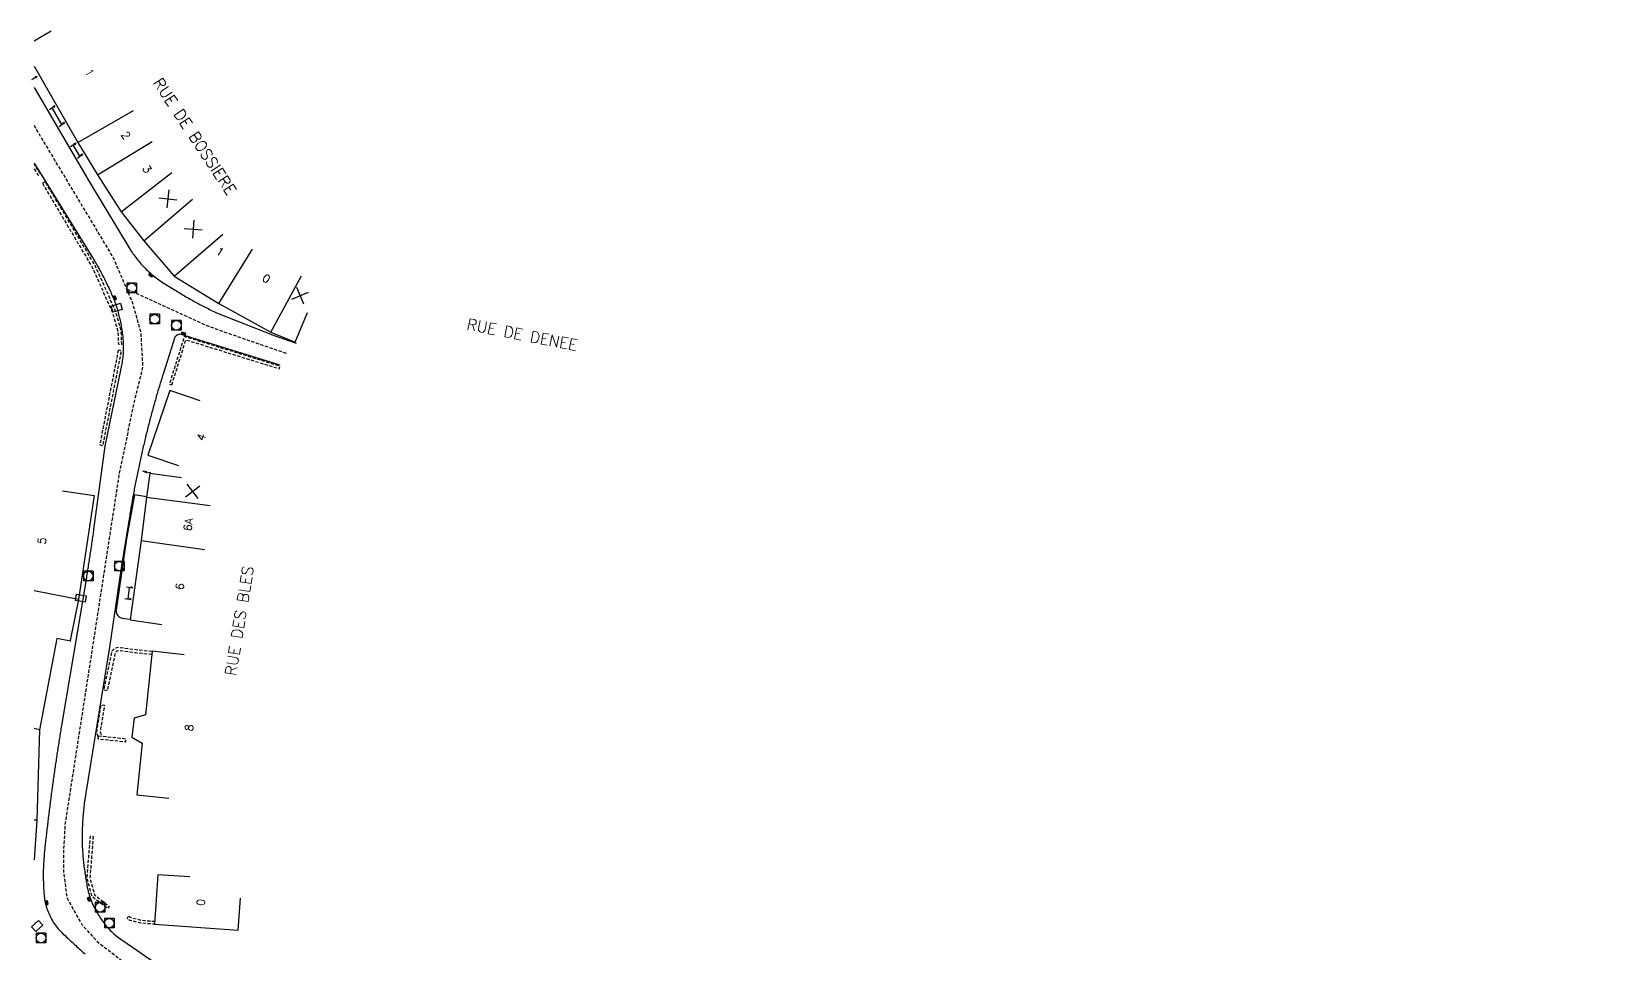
# Model space of a CAD drawing. Header units: millimetres. Extents: x 175000 to 176000, y 112000 to 112732.
# Drawn here: x 174999.5 to 175244.4, y 112588 to 112732.1 of the extents above; entities that cross this region are included whole.
import ezdxf
from ezdxf.enums import TextEntityAlignment as Align

# ---------------------------------------------------------------- set-up
doc = ezdxf.new("R2010")
doc.units = ezdxf.units.MM
doc.linetypes.add('DASHED', pattern=[0.75, 0.5, -0.25])
doc.layers.get('0').update_dxf_attribs({"linetype": 'CONTINUOUS'})
for name, color, linetype in [('W0001', 6, 'DASHED'), ('W0008', 7, 'CONTINUOUS'), ('W0017', 7, 'CONTINUOUS'), ('W0100', 7, 'CONTINUOUS'), ('W0105', 7, 'CONTINUOUS'), ('W0112', 1, 'DASHED'), ('W0400', 7, 'CONTINUOUS'), ('W0420', 7, 'CONTINUOUS'), ('W0989', 7, 'CONTINUOUS'), ('W0991', 7, 'CONTINUOUS'), ('W1102', 7, 'CONTINUOUS'), ('W1471', 7, 'CONTINUOUS')]:
    doc.layers.add(name, color=color, linetype=linetype)
doc.styles.get("Standard").update_dxf_attribs({"font": 'romans.shx', "width": 0.85})

# ---------------------------------------------------------------- blocks, each defined once
blk = doc.blocks.new('t991o')
at = {"color": 0, "linetype": 'Continuous'}
for p, q in [((-1, 1), (1, -1)), ((-1, -1), (1, 1))]:
    blk.add_line(p, q, dxfattribs=at)
blk = doc.blocks.new('t105o')
for p, q in [((-0.5, 0), (0.5, 0)), ((0.5, 0), (0.2, 0.1)), ((0.5, 0), (0.2, -0.1))]:
    blk.add_line(p, q)
blk = doc.blocks.new('T400')
for p, q in [((-0.15, 0.3), (0.15, 0.3)), ((-0.15, -0.25), (-0.15, 0.3)), ((-0.15, 0.15), (0.15, 0.15)), ((-0.15, 0), (0.15, 0)), ((0.15, 0.3), (0.15, -0.25)), ((-0.15, -0.15), (0.15, -0.15)), ((-0.15, -0.25), (-0.15, -0.3)), ((-0.15, -0.3), (0.15, -0.3)), ((0.15, -0.3), (0.15, -0.25))]:
    blk.add_line(p, q)
blk = doc.blocks.new('T420')
for p, q in [((0.75, 0.75), (-0.75, 0.75)), ((-0.75, 0.75), (-0.75, -0.75)), ((0.75, 0.75), (0.75, -0.75)), ((0.75, -0.75), (-0.75, -0.75))]:
    blk.add_line(p, q)
blk.add_ellipse((0, 0), major_axis=(-0.53, 0.53), ratio=1, start_param=3.926991, end_param=10.210176)
blk = doc.blocks.new('T1471')
at = {"color": 0, "linetype": 'Continuous', "flags": 128}
blk.add_lwpolyline([(-0.75, -0.5), (-0.75, 0.5), (0.75, 0.5), (0.75, -0.5), (-0.75, -0.5)], dxfattribs=at)

msp = doc.modelspace()

# ---------------------------------------------------------------- linework, layer by layer
at = {"layer": 'W0001', "flags": 128}
for points in [[(175000, 112717.45), (175000.24, 112716.88), (175012.31, 112696.77), (175015.32, 112689.77), (175016.64, 112685.03), (175016.93, 112679.62), (175015.6, 112674.23), (175013.27, 112663.07), (175010.32, 112643.85), (175004.8, 112608.23), (175004.56, 112603.78), (175004.59, 112600.54), (175005.12, 112596.69), (175007.44, 112592.59), (175009.78, 112589.98), (175013.81, 112586.86), (175046.67, 112563.94), (175094.42, 112530.9), (175122.94, 112511.17), (175153.38, 112490.15), (175181.56, 112470.69), (175200.39, 112457.45), (175207.37, 112452.2), (175214.53, 112446.37), (175220.97, 112440.45), (175226.13, 112435.12), (175232.75, 112426.56), (175235.92, 112421.47), (175239.56, 112414.55), (175242.68, 112407.36), (175244.37, 112402.68)], [(175039.38, 112681.78), (175032.34, 112684.19), (175027.3, 112685.97), (175014.49, 112691.79)]]:
    msp.add_lwpolyline(points, dxfattribs=at)
at = {"layer": 'W0008', "flags": 128}
for points in [[(175000, 112723.3), (175008.6, 112708.61), (175015.14, 112697.77), (175015.28, 112697.56), (175015.42, 112697.36), (175015.57, 112697.16), (175015.71, 112696.96), (175015.86, 112696.76), (175016.01, 112696.56), (175016.17, 112696.37), (175016.32, 112696.18), (175016.48, 112695.99), (175016.65, 112695.8), (175016.81, 112695.62), (175016.98, 112695.44), (175017.15, 112695.26), (175017.32, 112695.08), (175017.5, 112694.91), (175017.68, 112694.74), (175017.86, 112694.57), (175018.05, 112694.4), (175018.24, 112694.24), (175018.43, 112694.07), (175018.63, 112693.91), (175018.83, 112693.75), (175019.03, 112693.6), (175019.23, 112693.45), (175019.44, 112693.3), (175019.64, 112693.16), (175019.85, 112693.01), (175020.06, 112692.87), (175020.27, 112692.73), (175020.48, 112692.59), (175020.7, 112692.46), (175020.91, 112692.32), (175021.13, 112692.19), (175021.34, 112692.06), (175021.56, 112691.93), (175021.77, 112691.8), (175021.99, 112691.67), (175022.21, 112691.54), (175022.43, 112691.41), (175022.64, 112691.28), (175022.86, 112691.15), (175023.07, 112691.02), (175023.28, 112690.89), (175023.49, 112690.77), (175023.7, 112690.64), (175023.92, 112690.52), (175024.13, 112690.4), (175024.34, 112690.28), (175024.56, 112690.16), (175024.77, 112690.04), (175024.98, 112689.92), (175025.2, 112689.8), (175025.41, 112689.68), (175025.63, 112689.57), (175025.85, 112689.45), (175026.06, 112689.34), (175026.28, 112689.22), (175026.5, 112689.11), (175026.72, 112689), (175026.94, 112688.89), (175027.15, 112688.78), (175027.37, 112688.67), (175027.59, 112688.56), (175027.81, 112688.45), (175028.04, 112688.34), (175028.26, 112688.24), (175028.48, 112688.13), (175037.48, 112684.57), (175040.92, 112683.39)], [(175000, 112711.49), (175009.01, 112696.91), (175009.14, 112696.7), (175009.27, 112696.48), (175009.4, 112696.27), (175009.53, 112696.05), (175009.65, 112695.84), (175009.78, 112695.62), (175009.9, 112695.4), (175010.03, 112695.19), (175010.15, 112694.97), (175010.27, 112694.75), (175010.39, 112694.53), (175010.51, 112694.31), (175010.63, 112694.09), (175010.74, 112693.86), (175010.86, 112693.64), (175010.97, 112693.42), (175011.08, 112693.2), (175011.2, 112692.97), (175011.31, 112692.75), (175011.41, 112692.52), (175011.52, 112692.3), (175011.63, 112692.07), (175011.73, 112691.84), (175011.84, 112691.61), (175011.94, 112691.39), (175012.04, 112691.16), (175012.14, 112690.93), (175012.24, 112690.7), (175012.34, 112690.47), (175012.43, 112690.24), (175012.52, 112690.02), (175012.61, 112689.79), (175012.69, 112689.56), (175012.77, 112689.33), (175012.85, 112689.1), (175012.92, 112688.86), (175012.99, 112688.63), (175013.06, 112688.39), (175013.12, 112688.15), (175013.18, 112687.91), (175013.24, 112687.66), (175013.29, 112687.42), (175013.35, 112687.17), (175013.41, 112686.92), (175013.46, 112686.68), (175013.51, 112686.43), (175013.56, 112686.18), (175013.6, 112685.94), (175013.65, 112685.69), (175013.69, 112685.44), (175013.72, 112685.19), (175013.76, 112684.94), (175013.79, 112684.69), (175013.82, 112684.44), (175013.84, 112684.19), (175013.86, 112683.94), (175013.88, 112683.68), (175013.89, 112683.43), (175013.9, 112683.18), (175013.91, 112682.92), (175013.91, 112682.67), (175013.9, 112682.42), (175013.89, 112682.17), (175013.88, 112681.92), (175013.87, 112681.67), (175013.85, 112681.42), (175013.82, 112681.17), (175013.79, 112680.92), (175013.76, 112680.67), (175013.73, 112680.42), (175013.69, 112680.18), (175013.64, 112679.93), (175013.59, 112679.68), (175013.54, 112679.44), (175013.48, 112679.19), (175011.02, 112667.31), (175009.28, 112654.31), (175009.25, 112654.07), (175009.21, 112653.82), (175009.18, 112653.58), (175009.14, 112653.34), (175009.11, 112653.1), (175009.07, 112652.85), (175009.03, 112652.61), (175009, 112652.37), (175008.96, 112652.13), (175008.93, 112651.88), (175008.89, 112651.64), (175008.85, 112651.4), (175008.82, 112651.16), (175008.78, 112650.91), (175008.74, 112650.67), (175008.71, 112650.42), (175008.67, 112650.18), (175008.63, 112649.93), (175008.59, 112649.69), (175008.56, 112649.44), (175008.52, 112649.2), (175008.48, 112648.95), (175008.44, 112648.71), (175008.41, 112648.46), (175008.37, 112648.22), (175008.33, 112647.97), (175008.29, 112647.73), (175008.25, 112647.48), (175008.21, 112647.24), (175008.18, 112646.99), (175008.14, 112646.75), (175008.1, 112646.5), (175004.26, 112623.65), (175004.22, 112623.41), (175004.18, 112623.16), (175004.14, 112622.91), (175004.1, 112622.66), (175004.06, 112622.42), (175004.02, 112622.17), (175003.98, 112621.92), (175003.94, 112621.67), (175003.9, 112621.43), (175003.86, 112621.18), (175003.82, 112620.93), (175003.78, 112620.68), (175003.74, 112620.44), (175003.7, 112620.19), (175003.67, 112619.94), (175003.63, 112619.69), (175003.59, 112619.44), (175003.55, 112619.2), (175003.51, 112618.95), (175003.48, 112618.7), (175003.44, 112618.45), (175003.4, 112618.2), (175003.37, 112617.96), (175003.33, 112617.71), (175003.29, 112617.46), (175003.26, 112617.21), (175003.22, 112616.96), (175003.19, 112616.72), (175003.15, 112616.47), (175003.11, 112616.22), (175003.08, 112615.97), (175003.04, 112615.72), (175003.01, 112615.47), (175002.97, 112615.23), (175002.94, 112614.98), (175002.91, 112614.73), (175002.87, 112614.48), (175002.84, 112614.23), (175002.8, 112613.98), (175002.77, 112613.74), (175002.74, 112613.49), (175002.7, 112613.24), (175002.67, 112612.99), (175002.64, 112612.74), (175002.61, 112612.49), (175002.57, 112612.24), (175002.54, 112612), (175002.51, 112611.75), (175002.48, 112611.5), (175002.45, 112611.25), (175002.42, 112611), (175002.38, 112610.75), (175002.35, 112610.5), (175002.32, 112610.25), (175002.29, 112610), (175002.26, 112609.76), (175002.23, 112609.51), (175002.2, 112609.26), (175002.17, 112609.01), (175002.14, 112608.76), (175002.11, 112608.51), (175002.08, 112608.26), (175002.05, 112608), (175002.02, 112607.75), (175001.99, 112607.5), (175001.96, 112607.25), (175001.93, 112607), (175001.9, 112606.75), (175001.87, 112606.49), (175001.84, 112606.24), (175001.81, 112605.99), (175001.78, 112605.74), (175001.75, 112605.49), (175001.72, 112605.23), (175001.7, 112604.98), (175001.67, 112604.73), (175001.64, 112604.48), (175001.62, 112604.22), (175001.6, 112603.97), (175001.57, 112603.72), (175001.55, 112603.47), (175001.53, 112603.21), (175001.51, 112602.96), (175001.5, 112602.71), (175001.48, 112602.45), (175001.46, 112602.2), (175001.45, 112601.95), (175001.44, 112601.69), (175001.43, 112601.44), (175001.42, 112601.19), (175001.42, 112600.94), (175001.42, 112600.7), (175001.41, 112600.45), (175001.41, 112600.2), (175001.41, 112599.96), (175001.42, 112599.71), (175001.42, 112599.47), (175001.43, 112599.22), (175001.44, 112598.98), (175001.45, 112598.73), (175001.46, 112598.49), (175001.47, 112598.24), (175001.49, 112598), (175001.5, 112597.75), (175001.52, 112597.51), (175001.54, 112597.27), (175001.56, 112597.02), (175001.59, 112596.78), (175001.61, 112596.53), (175001.64, 112596.29), (175001.7, 112596.04), (175001.76, 112595.79), (175001.83, 112595.54), (175001.9, 112595.29), (175001.98, 112595.05), (175002.07, 112594.81), (175002.16, 112594.57), (175002.26, 112594.34), (175002.37, 112594.1), (175002.48, 112593.87), (175002.59, 112593.64), (175002.71, 112593.42), (175002.84, 112593.19), (175002.98, 112592.97), (175003.11, 112592.75), (175003.26, 112592.54), (175003.41, 112592.34), (175003.57, 112592.14), (175003.73, 112591.94), (175003.9, 112591.75), (175004.08, 112591.57), (175004.26, 112591.39), (175004.44, 112591.21), (175004.62, 112591.03), (175004.81, 112590.86), (175004.99, 112590.69), (175005.18, 112590.52), (175005.37, 112590.35), (175005.55, 112590.17), (175005.74, 112590), (175005.92, 112589.83), (175006.11, 112589.65), (175006.29, 112589.48), (175006.48, 112589.3), (175006.66, 112589.13), (175006.85, 112588.96), (175007.03, 112588.79), (175007.22, 112588.62), (175007.41, 112588.45), (175007.6, 112588.28), (175007.79, 112588.11), (175007.98, 112587.94)], [(175038.44, 112679.96), (175022.97, 112684.75), (175022.68, 112684.77), (175022.41, 112684.69), (175022.16, 112684.53), (175021.98, 112684.3), (175020.14, 112678.56), (175020.06, 112678.32), (175019.99, 112678.09), (175019.91, 112677.85), (175019.84, 112677.62), (175019.77, 112677.38), (175019.69, 112677.14), (175019.62, 112676.91), (175019.55, 112676.67), (175019.48, 112676.43), (175019.4, 112676.2), (175019.33, 112675.96), (175019.26, 112675.72), (175019.19, 112675.48), (175019.12, 112675.25), (175019.06, 112675.01), (175018.99, 112674.77), (175018.92, 112674.53), (175018.85, 112674.29), (175018.78, 112674.06), (175018.72, 112673.82), (175018.65, 112673.58), (175018.59, 112673.34), (175018.52, 112673.1), (175018.46, 112672.86), (175018.39, 112672.62), (175018.33, 112672.38), (175018.26, 112672.15), (175018.2, 112671.9), (175018.13, 112671.66), (175018.07, 112671.41), (175018.01, 112671.17), (175017.94, 112670.92), (175017.88, 112670.68), (175017.82, 112670.43), (175017.76, 112670.19), (175017.7, 112669.94), (175017.63, 112669.7), (175017.57, 112669.45), (175017.51, 112669.21), (175017.45, 112668.96), (175017.39, 112668.72), (175017.33, 112668.47), (175017.27, 112668.22), (175017.21, 112667.98), (175017.16, 112667.73), (175017.1, 112667.49), (175017.04, 112667.24), (175016.98, 112666.99), (175016.93, 112666.75), (175016.87, 112666.5), (175016.81, 112666.26), (175016.76, 112666.01), (175016.7, 112665.76), (175016.65, 112665.52), (175016.59, 112665.27), (175016.54, 112665.02), (175016.48, 112664.78), (175016.43, 112664.53), (175016.38, 112664.28), (175016.32, 112664.03), (175016.27, 112663.79), (175016.22, 112663.54), (175016.17, 112663.3), (175016.12, 112663.05), (175016.07, 112662.81), (175016.02, 112662.57), (175015.97, 112662.32), (175015.92, 112662.08), (175015.87, 112661.84), (175015.82, 112661.59), (175015.77, 112661.35), (175015.73, 112661.11), (175015.68, 112660.86), (175015.63, 112660.62), (175015.59, 112660.37), (175015.54, 112660.13), (175015.5, 112659.89), (175015.45, 112659.64), (175015.41, 112659.4), (175015.36, 112659.15), (175015.32, 112658.91), (175015.28, 112658.66), (175015.23, 112658.42), (175015.19, 112658.17), (175015.15, 112657.93), (175015.11, 112657.68), (175015.07, 112657.44), (175015.03, 112657.19), (175014.99, 112656.95), (175014.95, 112656.7), (175014.91, 112656.46), (175014.87, 112656.21), (175014.83, 112655.97), (175013.59, 112648.29), (175011.78, 112635.89), (175008.12, 112613.49), (175008.08, 112613.24), (175008.04, 112612.99), (175008, 112612.74), (175007.96, 112612.49), (175007.92, 112612.24), (175007.89, 112611.99), (175007.85, 112611.74), (175007.82, 112611.48), (175007.79, 112611.23), (175007.76, 112610.98), (175007.73, 112610.73), (175007.7, 112610.48), (175007.68, 112610.23), (175007.65, 112609.97), (175007.63, 112609.72), (175007.61, 112609.47), (175007.59, 112609.22), (175007.57, 112608.96), (175007.56, 112608.71), (175007.54, 112608.46), (175007.53, 112608.21), (175007.52, 112607.95), (175007.51, 112607.7), (175007.5, 112607.45), (175007.49, 112607.19), (175007.48, 112606.94), (175007.48, 112606.69), (175007.48, 112606.43), (175007.47, 112606.18), (175007.47, 112605.92), (175007.48, 112605.67), (175007.48, 112605.42), (175007.49, 112605.17), (175007.5, 112604.91), (175007.51, 112604.66), (175007.52, 112604.41), (175007.53, 112604.16), (175007.55, 112603.91), (175007.57, 112603.66), (175007.59, 112603.41), (175007.61, 112603.16), (175007.63, 112602.91), (175007.66, 112602.66), (175007.68, 112602.41), (175007.71, 112602.16), (175007.74, 112601.91), (175007.77, 112601.66), (175007.81, 112601.41), (175007.84, 112601.16), (175007.88, 112600.91), (175007.91, 112600.66), (175007.95, 112600.41), (175007.99, 112600.16), (175008.03, 112599.91), (175008.07, 112599.66), (175008.12, 112599.42), (175008.16, 112599.17), (175008.2, 112598.92), (175008.24, 112598.68), (175008.29, 112598.43), (175008.34, 112598.19), (175008.4, 112597.94), (175008.45, 112597.7), (175008.52, 112597.46), (175008.58, 112597.22), (175008.66, 112596.98), (175008.74, 112596.74), (175008.82, 112596.5), (175008.92, 112596.27), (175009.01, 112596.04), (175009.12, 112595.81), (175009.22, 112595.58), (175009.33, 112595.36), (175009.44, 112595.14), (175009.56, 112594.92), (175009.68, 112594.7), (175009.8, 112594.48), (175009.92, 112594.27), (175010.05, 112594.06), (175010.19, 112593.85), (175010.32, 112593.64), (175010.46, 112593.44), (175010.6, 112593.23), (175010.75, 112593.03), (175010.9, 112592.83), (175011.05, 112592.64), (175011.21, 112592.44), (175011.36, 112592.25), (175011.53, 112592.06), (175011.7, 112591.87), (175011.87, 112591.68), (175012.05, 112591.49), (175012.24, 112591.32), (175012.42, 112591.14), (175012.62, 112590.98), (175012.81, 112590.82), (175013.02, 112590.66), (175013.22, 112590.51), (175013.43, 112590.36), (175013.65, 112590.22), (175013.86, 112590.08), (175045.49, 112568.22)]]:
    msp.add_lwpolyline(points, dxfattribs=at)
at = {"layer": 'W0017', "flags": 128}
msp.add_lwpolyline([(175017.52, 112659.38), (175015.64, 112659.71), (175014.39, 112652.83), (175012.79, 112641.72), (175012.79, 112641.44), (175012.86, 112641.17), (175013, 112640.92), (175013.2, 112640.7), (175013.43, 112640.54), (175013.71, 112640.44), (175014.92, 112640.27)], dxfattribs=at)
at = {"layer": 'W0100', "flags": 128}
for points in [[(175002.66, 112732.09), (175000, 112730.57)], [(175000, 112726.67), (175006.82, 112714.73), (175009.87, 112709.7), (175013.6, 112703.88), (175017.14, 112699.37), (175021.87, 112693.87), (175028.82, 112689.58), (175036.97, 112685.11), (175040.77, 112683.56), (175042.66, 112688.19)], [(175000.04, 112724.8), (175000, 112724.87)], [(175004.31, 112717.55), (175002.79, 112720.16)], [(175007.13, 112712.61), (175006.08, 112714.36)], [(175025.91, 112674.4), (175021.17, 112676), (175017.77, 112665.89), (175022.51, 112664.3)], [(175023.01, 112662.36), (175018.05, 112663.03), (175017.56, 112659.35), (175016.68, 112652.55), (175014.96, 112640.16), (175019.91, 112639.47)], [(175004.4, 112660.34), (175009.34, 112659.59), (175006.9, 112643.36), (175005.63, 112636.93), (175005.67, 112636.85), (175003.53, 112637.24), (175000.83, 112623.02), (175000.38, 112608.89), (175000, 112602.67)], [(175014.66, 112643.43), (175014.9, 112645.24)], [(175023.41, 112634.72), (175018.44, 112635.26), (175017.36, 112625.36), (175015.59, 112624.83), (175015.22, 112621.84), (175016.88, 112620.92), (175016.04, 112612.87), (175021.02, 112612.35)], [(175024.28, 112600.04), (175019.29, 112600.35), (175018.8, 112592.64), (175031.84, 112591.7), (175032.2, 112596.69)]]:
    msp.add_lwpolyline(points, dxfattribs=at)
at = {"layer": 'W0112', "flags": 128}
for points in [[(175000, 112710.62), (175000.62, 112709.64), (175000.95, 112709.85), (175000, 112711.35)], [(175010.01, 112621.91), (175009.76, 112622.65), (175010.45, 112626.92), (175010.96, 112626.83), (175010.3, 112622.69), (175010.52, 112622.02)]]:
    msp.add_lwpolyline(points, dxfattribs=at)
for points in [[(175001.28, 112708.36), (175009.03, 112695.28), (175012.13, 112688.39), (175013.07, 112685.19), (175013.14, 112683.22), (175013.67, 112683.24), (175013.6, 112685.27), (175012.63, 112688.57), (175009.5, 112695.52), (175001.73, 112708.62)], [(175021.49, 112676.87), (175023.69, 112683.91), (175038.27, 112679.4), (175038.39, 112679.78), (175023.43, 112684.41), (175021.11, 112676.99)], [(175013.12, 112682.29), (175010.23, 112667.51), (175010.74, 112667.41), (175013.63, 112682.19)], [(175017.09, 112663.44), (175018.09, 112663.2), (175018.05, 112663.03), (175017.05, 112663.27)], [(175018.38, 112634.74), (175015.82, 112635.02), (175013.21, 112635.36), (175012.88, 112635.29), (175012.64, 112635.07), (175011.41, 112629.08), (175010.89, 112629.19), (175012.16, 112635.34), (175012.63, 112635.77), (175013.19, 112635.89), (175015.89, 112635.54), (175018.44, 112635.26)], [(175010.03, 112622.08), (175014.3, 112621.61), (175014.24, 112621.08), (175009.97, 112621.55)], [(175009.2, 112606.35), (175008.7, 112599.83), (175009.43, 112597.19), (175011.71, 112595.44), (175011.45, 112595.1), (175009.05, 112596.93), (175008.26, 112599.78), (175008.77, 112606.39)], [(175014.75, 112593.89), (175015.15, 112593.68), (175016.74, 112593.26), (175018.83, 112593.1), (175018.8, 112592.64), (175016.67, 112592.8), (175014.98, 112593.24), (175014.53, 112593.48)]]:
    msp.add_lwpolyline(points, close=True, dxfattribs=at)
at = {"layer": 'W1102', "flags": 128}
for points in [[(175006.82, 112714.73), (175015.5, 112719.7)], [(175009.87, 112709.7), (175018.42, 112714.89)], [(175013.6, 112703.88), (175021.47, 112710.05)], [(175017.14, 112699.37), (175024.72, 112705.89)], [(175021.87, 112693.87), (175029.45, 112700.4)], [(175028.82, 112689.58), (175034.08, 112698.08)], [(175036.97, 112685.11), (175041.77, 112693.88)], [(175017.56, 112659.35), (175027.47, 112658.02)], [(175016.68, 112652.55), (175026.59, 112651.17)], [(175006.9, 112643.36), (175000, 112644.72)], [(175000.83, 112623.02), (175000, 112623.18)], [(175000.38, 112608.89), (175000, 112608.9)]]:
    msp.add_lwpolyline(points, dxfattribs=at)

# ---------------------------------------------------------------- block references
at = {"layer": 'W0105'}
for p, rotation in [((175000.04, 112724.8), 28.36475447629315), ((175002.79, 112720.16), 34.57701902946617), ((175004.31, 112717.55), 37.2106347342365), ((175006.08, 112714.36), 28.2911371723316), ((175007.13, 112712.61), 39.77045690702107), ((175014.9, 112645.24), 351.3224700278414), ((175014.66, 112643.43), 349.9430782416874)]:
    msp.add_blockref('t105o', p, dxfattribs=dict(at, rotation=rotation))
at = {"layer": 'W0400'}
for p, rotation in [((175018.17, 112694), 229.8531146303891), ((175012.58, 112690.5), 22.2272425841991), ((175023.34, 112684.9), 72.81767526469605), ((175001.93, 112595.99), 14.16099639090063), ((175008.57, 112596.54), 200.0727063756758)]:
    msp.add_blockref('T400', p, dxfattribs=dict(at, rotation=rotation))
at = {"layer": 'W0420'}
for p in [(175015.21, 112692), (175018.82, 112687.14), (175022.21, 112686.18), (175013.29, 112648.56), (175008.43, 112647.02), (175010.29, 112595.27), (175011.71, 112592.8), (175001.06, 112590.49)]:
    msp.add_blockref('T420', p, dxfattribs=at)
at = {"layer": 'W0991'}
for p, rotation in [((175020.88, 112705.94), 308.1124825120339), ((175024.81, 112701.19), 310.7423899838546), ((175041.52, 112690.81), 337.7739715632516), ((175024.74, 112660.26), 82.38359899220845)]:
    msp.add_blockref('t991o', p, dxfattribs=dict(at, rotation=rotation))
at = {"layer": 'W1471'}
for p, rotation in [((175012.89, 112688.91), 17.37979432768044), ((175007.28, 112643.57), 350.4653868400192), ((175000.45, 112592.35), 42.30713118563038)]:
    msp.add_blockref('T1471', p, dxfattribs=dict(at, rotation=rotation))

# ---------------------------------------------------------------- texts
at = {"layer": 'W0989'}
for s, rotation, p in [('RUE DE BOSSIERE', 303.5039, (175025.08, 112715.68)), ('RUE DE DENEE', 348.927, (175076.24, 112684.72)), ('RUE DES BLES', 80.6799, (175032.03, 112640.02))]:
    msp.add_text(s, height=1.75, rotation=rotation, dxfattribs=at).set_placement(p, align=Align.MIDDLE)
at = {"layer": 'W0991'}
for s, rotation, p in [('1', 299.7458, (175008.65, 112725.64)), ('2', 301.263, (175014.33, 112715.85)), ('3', 302.611, (175017.63, 112710.56)), ('1', 328.2597, (175029.03, 112697.68)), ('0', 331.2794, (175036.26, 112693.48)), ('4', 71.3979, (175026.11, 112668.71)), ('6A', 82.6251, (175024.06, 112655.05)), ('5', 81.4487, (175001.2, 112652.52)), ('6', 82.0839, (175022.75, 112645.39)), ('8', 83.8958, (175024.2, 112623.32)), ('0', 86.3601, (175026.03, 112596.05))]:
    msp.add_text(s, height=1.25, rotation=rotation, dxfattribs=at).set_placement(p, align=Align.MIDDLE)

doc.saveas('drawing.dxf')
